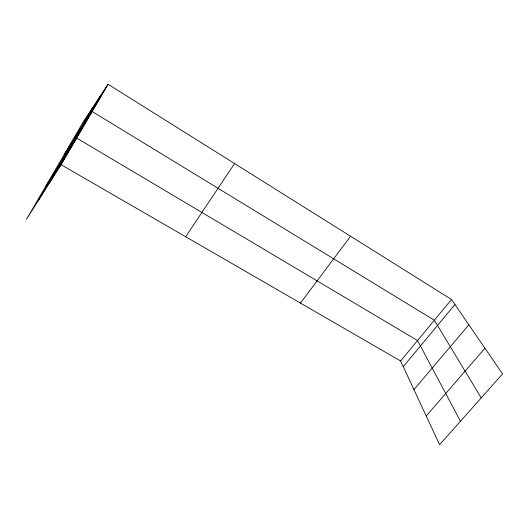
<?xml version="1.0" encoding="UTF-8"?>
<svg xmlns="http://www.w3.org/2000/svg" width="529" height="529" viewBox="0 0 529 529"><rect width="100%" height="100%" fill="white"/><g stroke="black" fill="none" stroke-linecap="round" stroke-linejoin="round"><path stroke-width="0.79" d="M38.617 200.147L92.297 108.101M49.528 182.948L99.981 96.496M58.818 168.288L106.494 86.657M61.086 164.711L108.075 84.263L451.501 299.507L502.55 373.884L439.606 444.737L400.612 360.99L61.086 164.711L26.45 219.337L83.675 121.128L108.075 84.263M45.296 186.988L76.659 138.049L417.546 340.531L460.461 421.263M64.181 154.58L92.165 111.5L434.342 320.237L481.231 397.881M185.672 236.734L234.559 163.54M300.439 303.084L350.595 236.258M400.612 360.99L451.501 299.507M403.25 366.657L454.933 304.506M413.942 389.615L468.873 324.819M426.229 415.992L484.954 348.247"/></g></svg>
